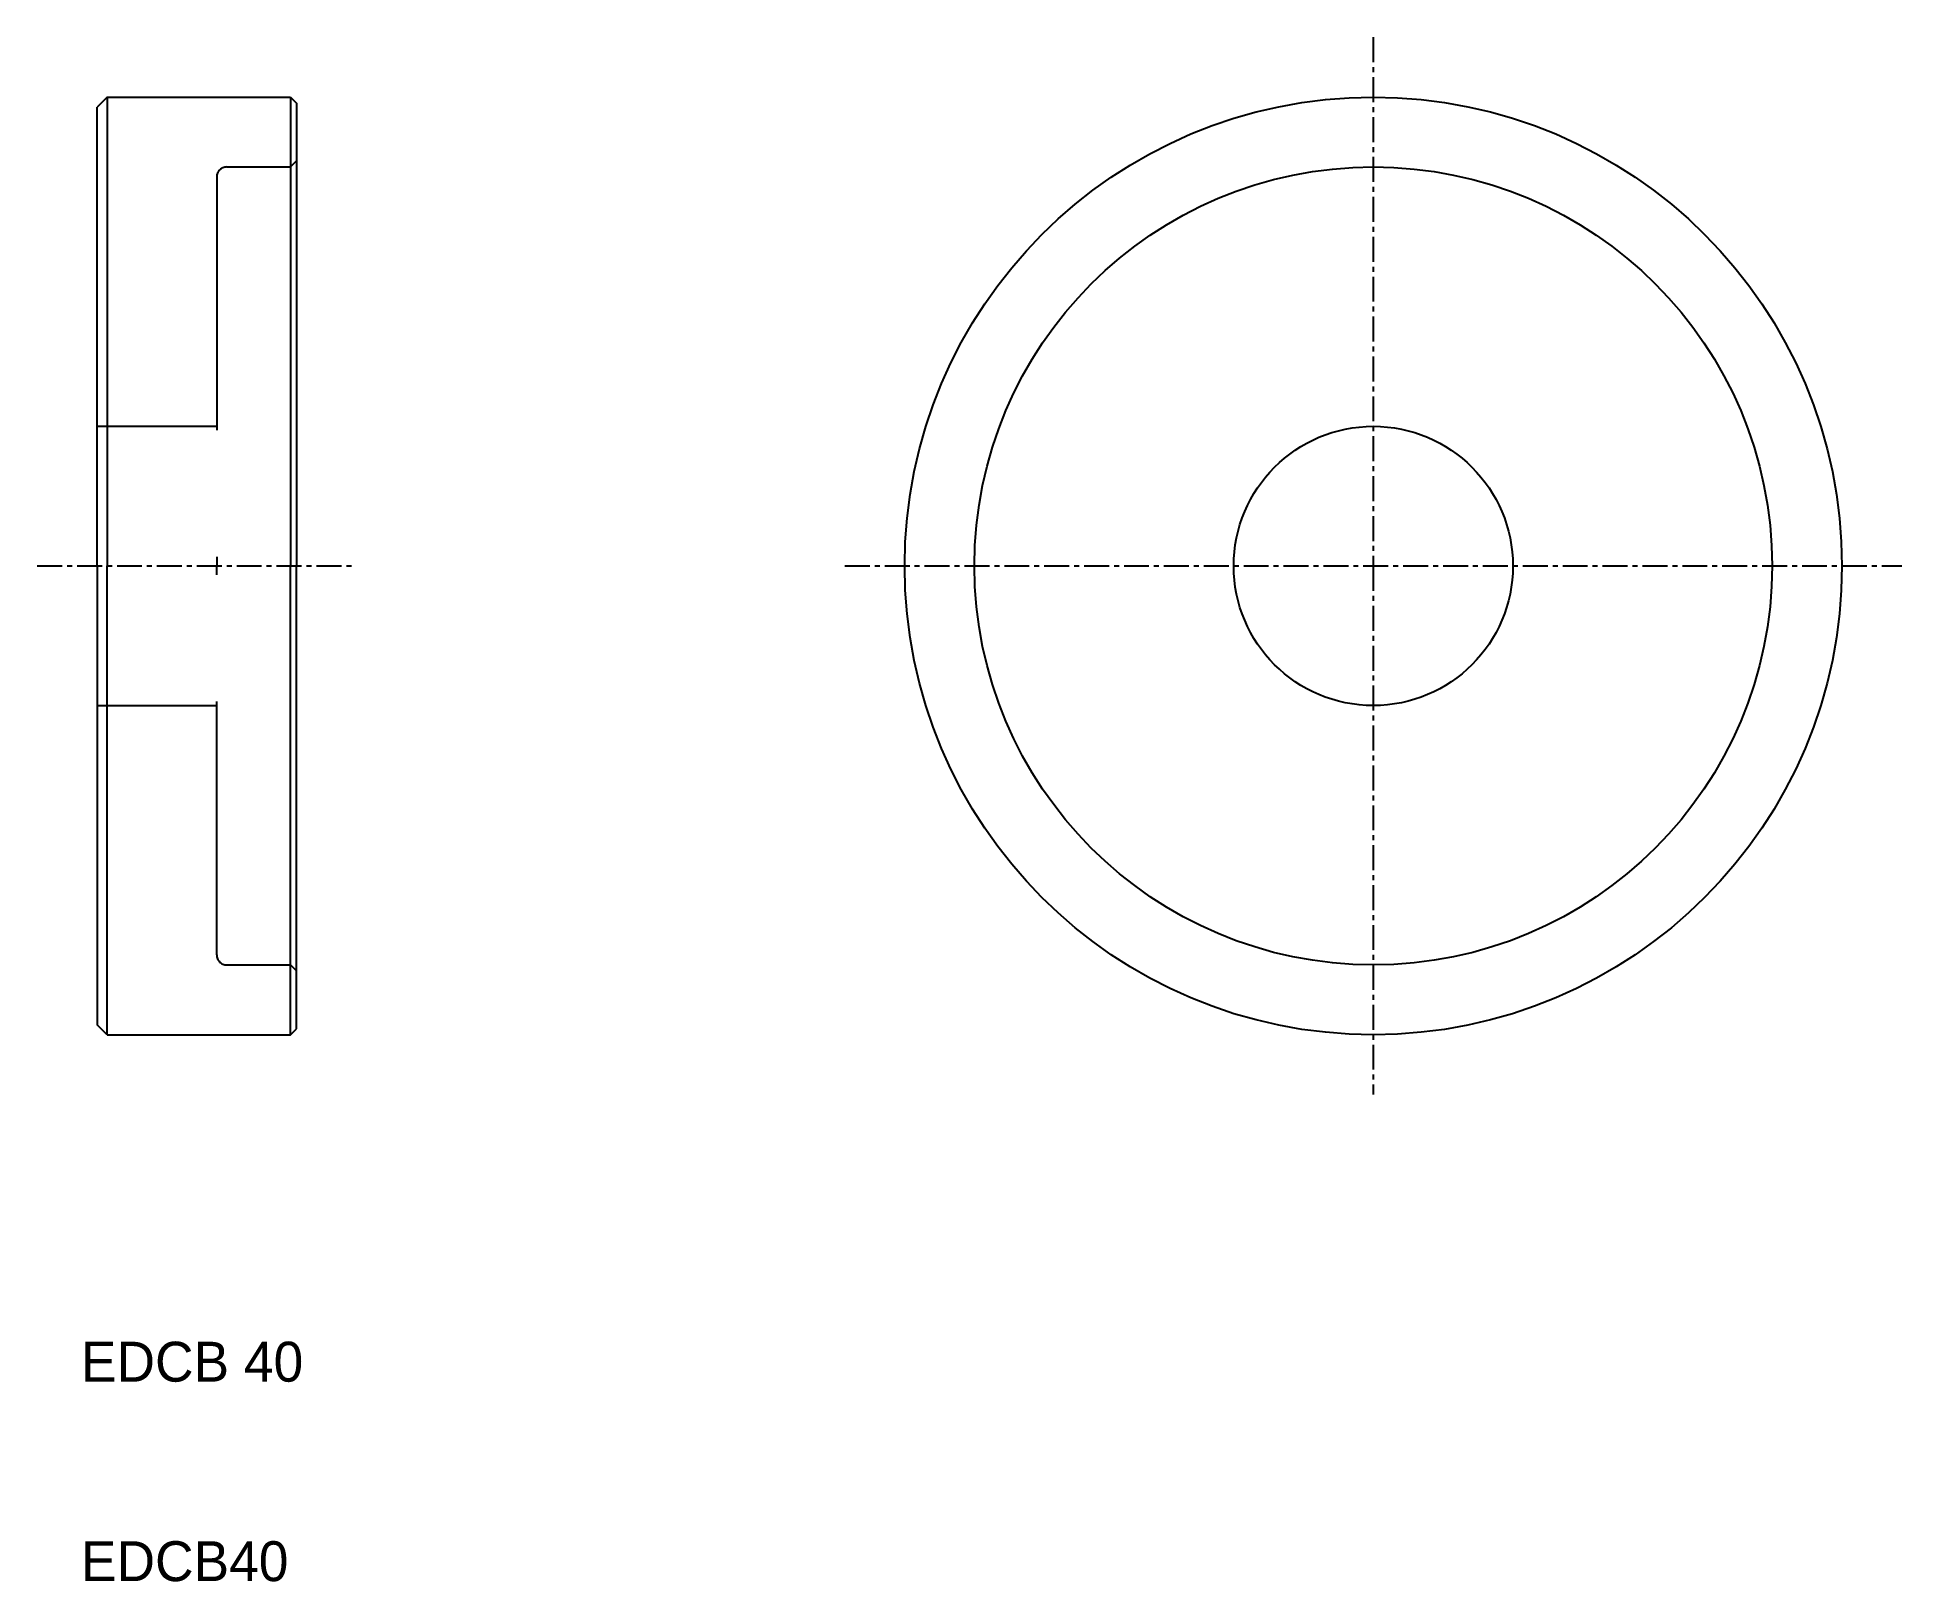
# Model space of a CAD drawing. Extents: x 142.7 to 236.2, y 68.5 to 145.9.
import ezdxf

# ---------------------------------------------------------------- set-up
doc = ezdxf.new("R2010")
doc.units = 0
doc.linetypes.add('CENTER', pattern=[2, 1.25, -0.25, 0.25, -0.25])
doc.linetypes.add('DASHED', pattern=[19.05, 12.7, -6.35])
doc.layers.get('0').update_dxf_attribs({"linetype": 'CONTINUOUS'})
doc.layers.add('CENTER', color=1, linetype='CENTER')

msp = doc.modelspace()

# ---------------------------------------------------------------- linework, layer by layer
for p, q in [((146.159, 142.898), (145.659, 142.398)), ((145.659, 119.398), (145.659, 142.398)), ((146.159, 142.898), (146.159, 119.398)), ((146.159, 142.898), (155.359, 142.898)), ((155.359, 142.898), (155.359, 119.398)), ((155.359, 142.898), (155.659, 142.598)), ((155.659, 142.598), (155.659, 139.698)), ((155.659, 139.698), (155.659, 119.398)), ((145.659, 119.398), (145.659, 96.398)), ((146.159, 95.898), (146.159, 119.398)), ((155.359, 95.898), (155.359, 119.398)), ((155.659, 99.098), (155.659, 119.398)), ((155.659, 96.198), (155.659, 99.098)), ((146.159, 95.898), (145.659, 96.398)), ((146.159, 95.898), (155.359, 95.898)), ((155.359, 95.898), (155.659, 96.198))]:
    msp.add_line(p, q)
at = {"color": 3, "linetype": 'DASHED'}
for p, q in [((152.159, 139.398), (155.359, 139.398)), ((155.659, 139.698), (155.359, 139.398)), ((151.659, 138.898), (151.659, 119.398)), ((145.659, 126.398), (151.659, 126.398)), ((151.659, 99.898), (151.659, 119.398)), ((145.659, 112.398), (151.659, 112.398)), ((152.159, 99.398), (155.359, 99.398)), ((155.659, 99.098), (155.359, 99.398))]:
    msp.add_line(p, q, dxfattribs=at)
for radius in [23.5, 20, 7]:
    msp.add_circle((209.659, 119.398), radius)
for centre, start, end in [((152.159, 138.898), 90, 180), ((152.159, 99.898), 180, 270)]:
    msp.add_arc(centre, 0.5, start, end, dxfattribs=at)
at = {"layer": 'CENTER', "color": 1, "linetype": 'CENTER'}
for p, q in [((209.659, 145.898), (209.659, 119.398)), ((142.659, 119.398), (158.659, 119.398)), ((183.159, 119.398), (236.159, 119.398)), ((209.659, 119.398), (209.659, 92.898))]:
    msp.add_line(p, q, dxfattribs=at)

# ---------------------------------------------------------------- texts
for s, p in [('EDCB 40', (144.849, 78.509)), ('EDCB40', (144.849, 68.509))]:
    msp.add_text(s, height=2).set_placement(p)

doc.saveas('drawing.dxf')
